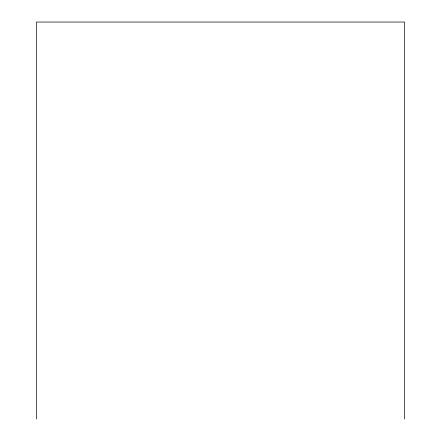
<?xml version="1.0" encoding="UTF-8"?>
<svg xmlns="http://www.w3.org/2000/svg" width="441" height="441" viewBox="0 0 441 441"><rect width="100%" height="100%" fill="white"/><g stroke="black" fill="none" stroke-linecap="round" stroke-linejoin="round"><path stroke-width="0.66" d="M404.551 418.95L404.551 22.05L36.449 22.05L36.449 418.95"/></g></svg>
